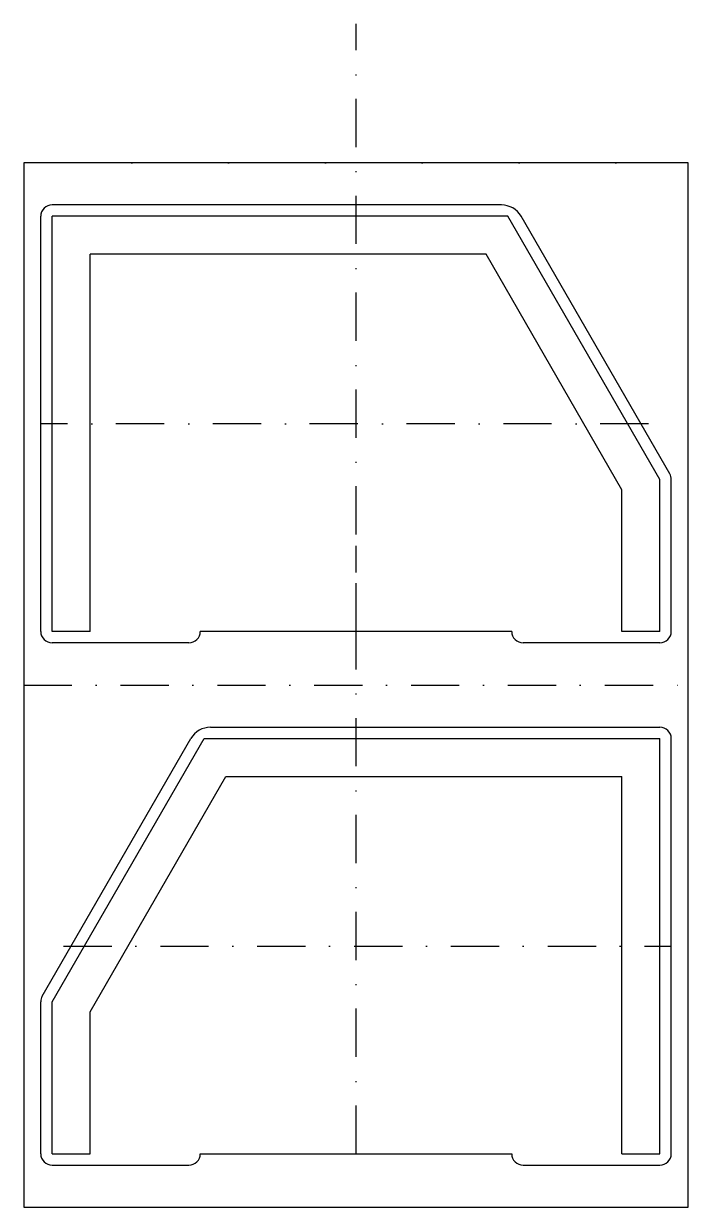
# Model space of a CAD drawing. Header units: millimetres. Extents: x 0 to 175, y 0 to 312.
import ezdxf

# ---------------------------------------------------------------- set-up
doc = ezdxf.new("R2010")
doc.units = ezdxf.units.MM
doc.linetypes.add('DASHDOT', pattern=[25.4, 12.7, -6.35, 0, -6.35])
for name, color, linetype, lineweight, true_color in [('_construction', 1, 'DASHDOT', 25, 0xff0000), ('Droit_Emboitement', 7, 'Continuous', 25, 0x000000), ('Droit_Extérieur', 7, 'Continuous', 25, 0x000000), ('Gauche_Emboitement', 7, 'Continuous', 25, 0x000000), ('Gauche_Extérieur', 7, 'Continuous', 25, 0x000000), ('Table', 14, 'Continuous', 25, 0x800000)]:
    doc.layers.add(name, color=color, linetype=linetype, lineweight=lineweight, true_color=true_color)

msp = doc.modelspace()

# ---------------------------------------------------------------- linework, layer by layer
at = {"layer": '_construction'}
for p, q in [((87.5, 151.61), (87.5, 311.61)), ((175, 275), (0, 275)), ((164.5, 206.25), (4.5, 206.25)), ((87.5, 14.11), (87.5, 174.11)), ((0, 137.5), (175, 137.5)), ((10.5, 68.75), (170.5, 68.75))]:
    msp.add_line(p, q, dxfattribs=at)
at = {"layer": 'Droit_Emboitement'}
for p, q in [((127.5, 260.89), (7.5, 260.89)), ((7.5, 151.61), (7.5, 260.89)), ((167.5, 191.61), (127.5, 260.89)), ((121.73, 250.89), (17.5, 250.89)), ((17.5, 151.61), (17.5, 250.89)), ((157.5, 188.93), (121.73, 250.89)), ((167.5, 151.61), (167.5, 191.61)), ((157.5, 151.61), (157.5, 188.93)), ((17.5, 151.61), (7.5, 151.61)), ((167.5, 151.61), (157.5, 151.61))]:
    msp.add_line(p, q, dxfattribs=at)
at = {"layer": 'Droit_Extérieur'}
for p, q in [((125.77, 263.89), (7.5, 263.89)), ((4.5, 151.61), (4.5, 260.89)), ((170.1, 193.11), (130.96, 260.89)), ((170.5, 151.61), (170.5, 191.61)), ((46.5, 151.61), (46.5, 151.61)), ((128.5, 151.61), (46.5, 151.61)), ((128.5, 151.61), (128.5, 151.61)), ((43.5, 148.61), (7.5, 148.61)), ((167.5, 148.61), (131.5, 148.61))]:
    msp.add_line(p, q, dxfattribs=at)
for centre, radius, start, end in [((7.5, 260.89), 3, 90, 180), ((125.77, 257.89), 6, 30, 90), ((167.5, 191.61), 3, 0, 30), ((7.5, 151.61), 3, 180, 270), ((43.5, 151.61), 3, 270, 0), ((131.5, 151.61), 3, 180, 270), ((167.5, 151.61), 3, 270, 0)]:
    msp.add_arc(centre, radius, start, end, dxfattribs=at)
at = {"layer": 'Gauche_Emboitement'}
for p, q in [((7.5, 54.11), (47.5, 123.39)), ((47.5, 123.39), (167.5, 123.39)), ((167.5, 14.11), (167.5, 123.39)), ((17.5, 51.43), (53.27, 113.39)), ((53.27, 113.39), (157.5, 113.39)), ((157.5, 14.11), (157.5, 113.39)), ((7.5, 14.11), (7.5, 54.11)), ((17.5, 14.11), (17.5, 51.43)), ((7.5, 14.11), (17.5, 14.11)), ((157.5, 14.11), (167.5, 14.11))]:
    msp.add_line(p, q, dxfattribs=at)
at = {"layer": 'Gauche_Extérieur'}
for p, q in [((49.23, 126.39), (167.5, 126.39)), ((4.9, 55.61), (44.04, 123.39)), ((170.5, 14.11), (170.5, 123.39)), ((4.5, 14.11), (4.5, 54.11)), ((46.5, 14.11), (46.5, 14.11)), ((46.5, 14.11), (128.5, 14.11)), ((128.5, 14.11), (128.5, 14.11)), ((7.5, 11.11), (43.5, 11.11)), ((131.5, 11.11), (167.5, 11.11))]:
    msp.add_line(p, q, dxfattribs=at)
for centre, radius, start, end in [((49.23, 120.39), 6, 90, 150), ((167.5, 123.39), 3, 0, 90), ((7.5, 54.11), 3, 150, 180), ((7.5, 14.11), 3, 180, 270), ((43.5, 14.11), 3, 270, 0), ((131.5, 14.11), 3, 180, 270), ((167.5, 14.11), 3, 270, 0)]:
    msp.add_arc(centre, radius, start, end, dxfattribs=at)
at = {"layer": 'Table'}
for p, q in [((175, 275), (0, 275)), ((0, 275), (0, 0)), ((175, 0), (175, 275)), ((0, 0), (175, 0))]:
    msp.add_line(p, q, dxfattribs=at)

doc.saveas('drawing.dxf')
